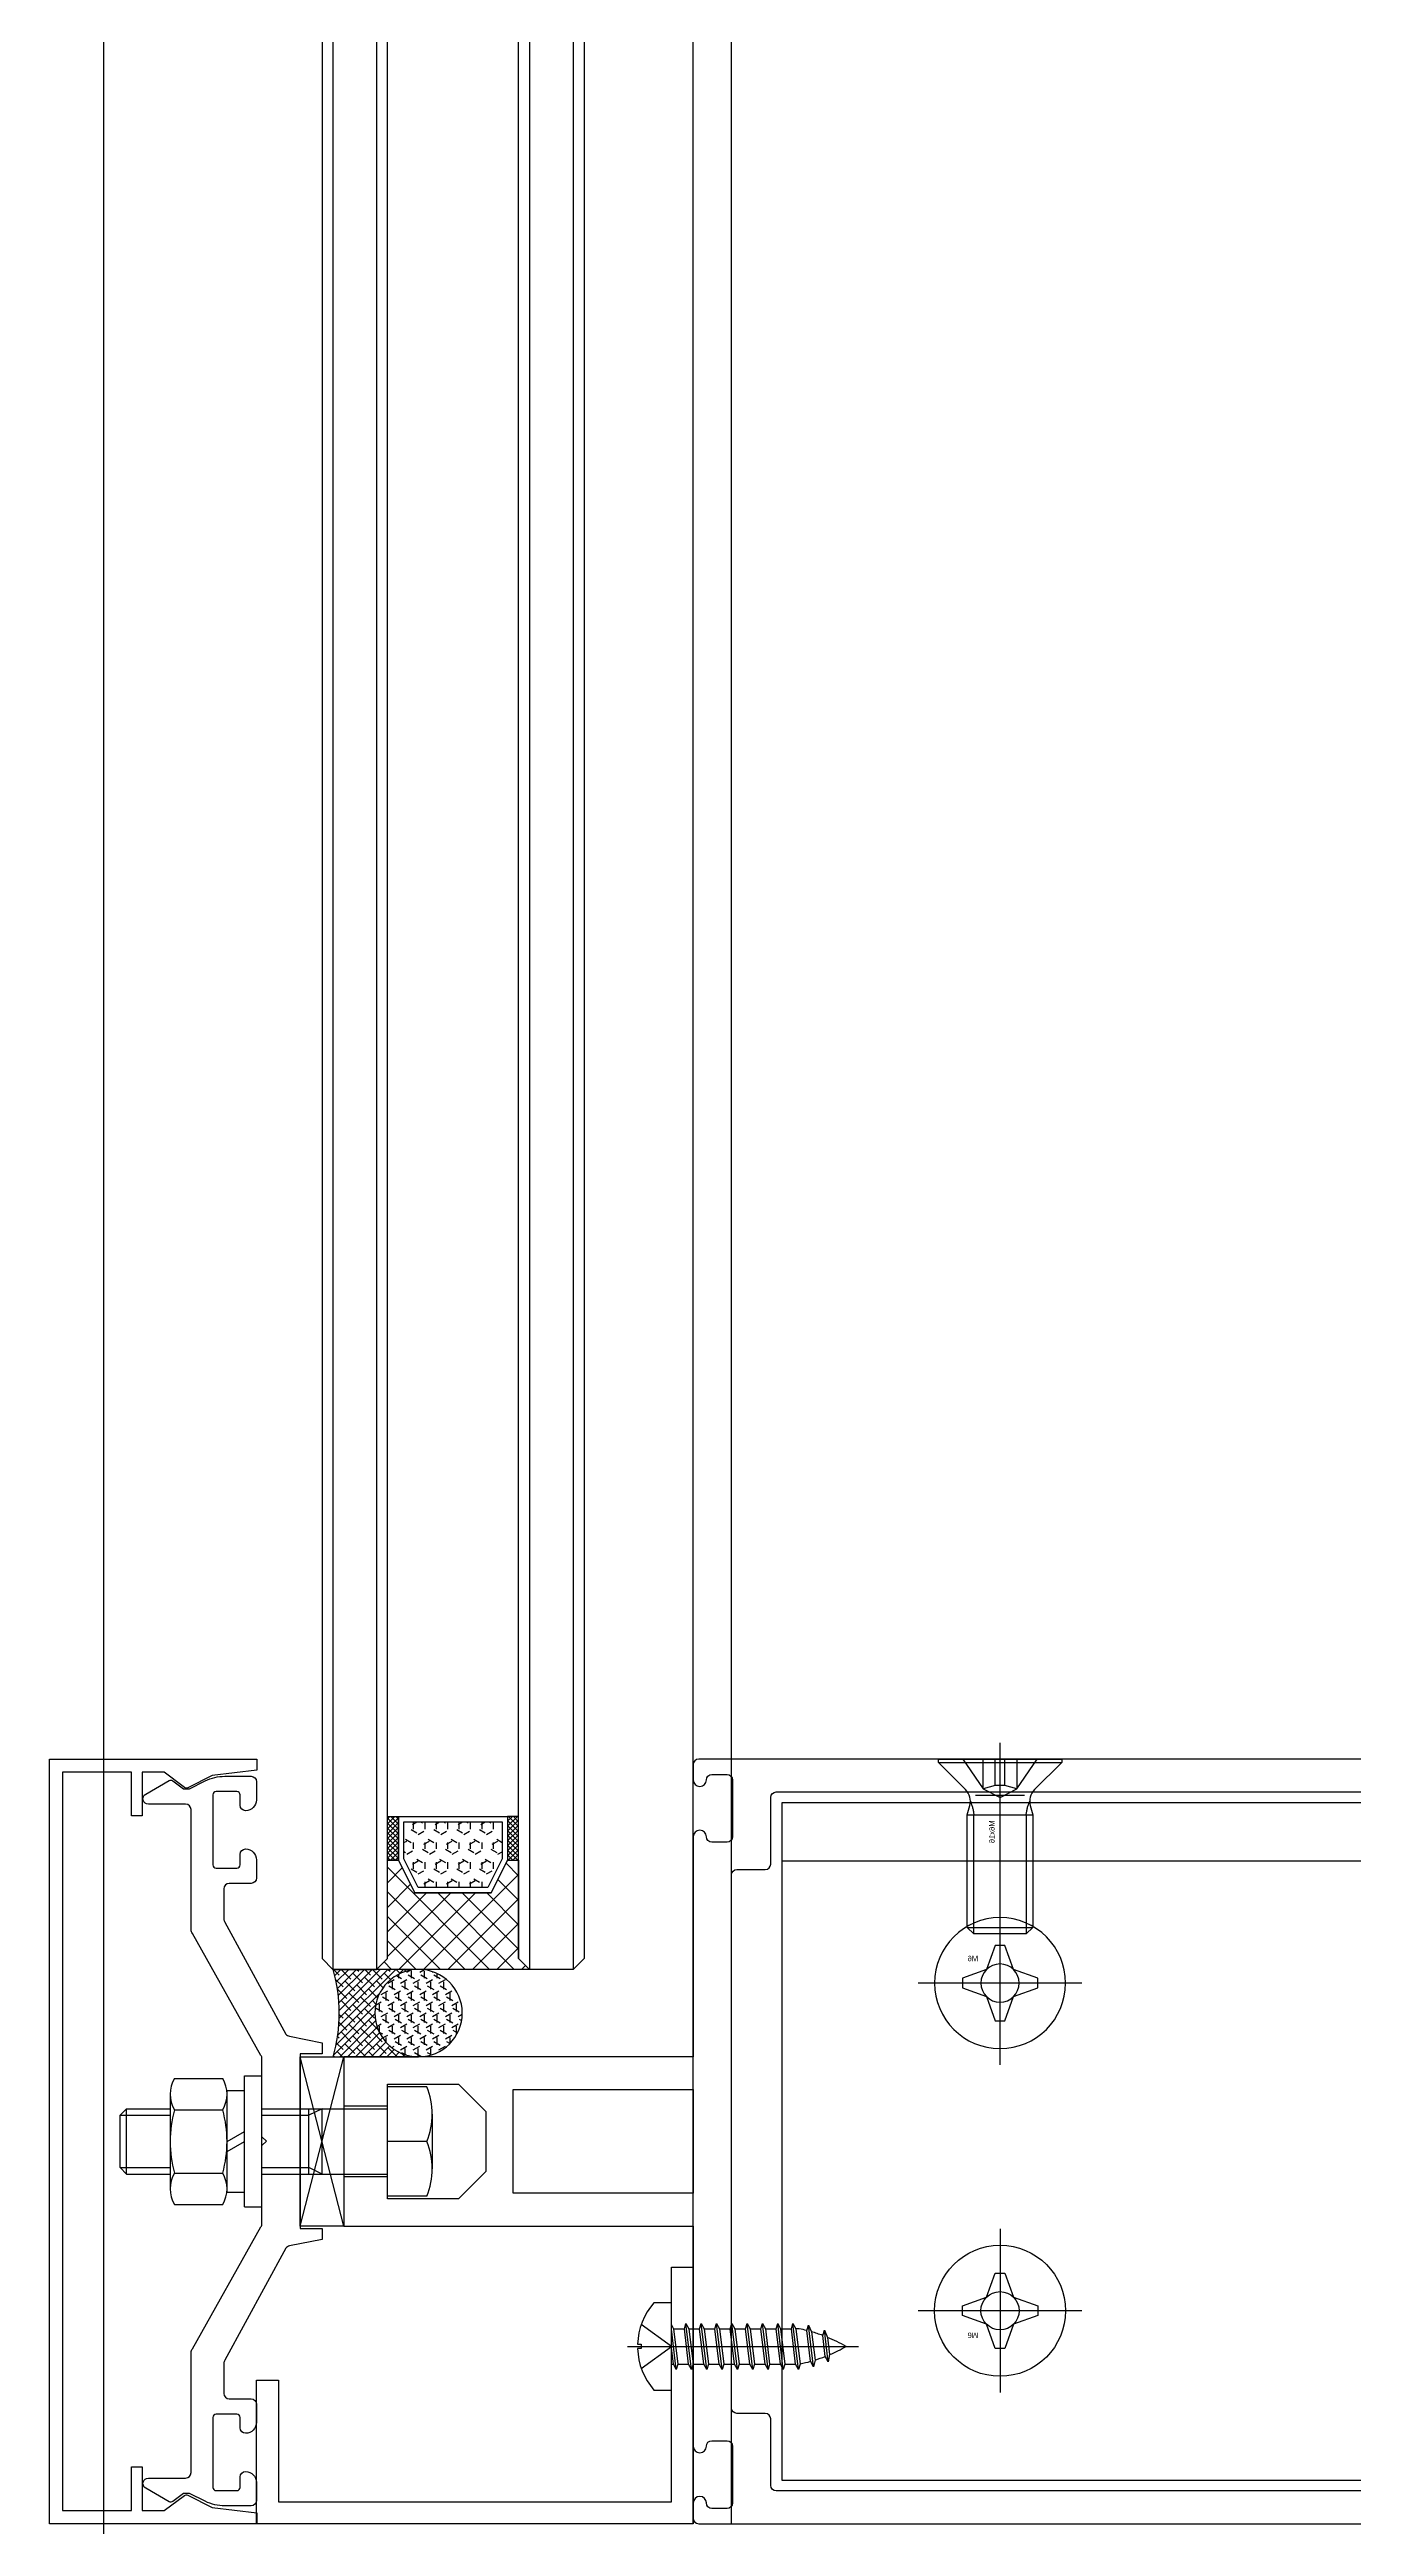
# Model space of a CAD drawing. Extents: x 6843040 to 15500510, y -6507076 to -4940511.
# Drawn here: x 7687953.2 to 7688072.6, y -6176519.1 to -6176292.4 of the extents above; entities that cross this region are included whole.
import ezdxf
from ezdxf.enums import TextEntityAlignment as Align

# ---------------------------------------------------------------- set-up
doc = ezdxf.new("R2010")
doc.units = 0
doc.header["$LTSCALE"] = 1000
doc.header["$MEASUREMENT"] = 0
doc.linetypes.add('CENTER', pattern=[50.800000000000004, 31.75, -6.35, 6.35, -6.35])
doc.linetypes.add('HIDDEN', pattern=[0.375, 0.25, -0.125])
for name, color, linetype in [('-07B2-附件', 8, 'Continuous'), ('1', 1, 'Continuous'), ('Alum frame-EFC', 31, 'Continuous'), ('GC', 3, 'Continuous'), ('LT-dim 50', 253, 'Continuous'), ('LT-dim 8', 253, 'Continuous'), ('LT-玻璃', 4, 'Continuous'), ('LT-紧固件', 253, 'Continuous'), ('LT-细线', 1, 'Continuous'), ('LT-铝板', 31, 'Continuous'), ('LT_紧固件', 13, 'Continuous'), ('PJ', 25, 'Continuous'), ('亚厦_虚线-0-10', 8, 'HIDDEN'), ('亚厦_轴线-0-10', 8, 'CENTER'), ('填充', 8, 'Continuous'), ('密封胶填充', 111, 'Continuous'), ('批荡层', 213, 'Continuous'), ('泡沫棒填充', 71, 'Continuous'), ('钢立柱规格布置', 2, 'Continuous')]:
    doc.layers.add(name, color=color, linetype=linetype)
doc.layers.add('亚厦_帮助', color=31, linetype='Continuous', plot=False)
doc.styles.add('YS', font='arial.ttf')

# ---------------------------------------------------------------- blocks, each defined once
blk = doc.blocks.new('LT-BLK-20221110152217', base_point=(-11504.94019916753, -242.7081642349584))
at = {"layer": 'LT-铝板'}
blk.add_lwpolyline([(-11527.98546620738, -252.9334773554001), (-11527.98546620738, -252.3933340876247), (-11528.71192885842, -250.9404087840521, -0.1164338214356052), (-11529.13422009442, -249.1515544024878), (-11529.13422009442, -246.7484825313732, -0.4142135623730951), (-11528.63422009442, -246.2484825313732), (-11526.98149878345, -246.2484825313732, -0.4142135623730951), (-11525.98149878345, -247.2484825313732, -0.4142135623730951), (-11526.48149878345, -247.7484825313732), (-11527.43149878364, -247.7484825313732, 0.4142135625435813), (-11527.73149878345, -248.0484825313615), (-11527.73149878345, -249.9484825313266, 0.4142135626004102), (-11527.43149878364, -250.2484825313732), (-11521.03149878327, -250.2484825313732, 0.4142135626914249), (-11520.73149878252, -249.9484825313266), (-11520.73149878345, -248.0484825313615, 0.4142135624299238), (-11521.03149878327, -247.7484825314896), (-11521.98149878345, -247.7484825313732, -0.4142135623730951), (-11522.48149878345, -247.2484825313732, -0.4142135623730951), (-11521.48149878345, -246.2484825313732), (-11519.83149878308, -246.2484825313732, -0.4142135623730951), (-11519.33149878308, -246.7484825313732), (-11519.33149878308, -248.7484825314314, 0.4142135623730951), (-11518.83149878308, -249.2484825314314), (-11516.07991543226, -249.2484825314314, 0.1577044956518483), (-11515.78709720261, -249.1537694475264), (-11505.53047839645, -243.5496423532313, 0.1891422309593589), (-11505.33300628792, -243.2424135045731), (-11504.73422009405, -240.2484825313149), (-11503.73422009498, -240.2484825313149), (-11503.73422009498, -242.2484825313149), (-11487.73422009498, -242.2484825313149), (-11487.73422009498, -240.2484825313149), (-11486.73422009498, -240.2484825313149), (-11486.1354339011, -243.2424135045439, 0.1891422309593447), (-11485.9379617935, -243.5496423532313), (-11475.68134298734, -249.1537694474973, 0.1577044956518495), (-11475.3885247577, -249.2484825314314), (-11472.63694140594, -249.2484825314314, 0.4142135623730951), (-11472.13694140594, -248.7484825314314), (-11472.13694140594, -246.7484825313732, -0.4142135623730951), (-11471.63694140594, -246.2484825313732), (-11469.9869414065, -246.2484825313732, -0.4142135623730951), (-11468.9869414065, -247.2484825313732, -0.4142135623730951), (-11469.4869414065, -247.7484825313732), (-11470.43694140576, -247.7484825314896, 0.4142135624299238), (-11470.7369414065, -248.0484825313615), (-11470.7369414065, -249.9484825313266, 0.4142135626914249), (-11470.43694140576, -250.2484825313732), (-11464.03694140632, -250.2484825313732, 0.41421356260041), (-11463.7369414065, -249.9484825313266), (-11463.7369414065, -248.0484825313615, 0.4142135625435813), (-11464.03694140632, -247.7484825313732), (-11464.9869414065, -247.7484825313732, -0.4142135623730951), (-11465.4869414065, -247.2484825313732, -0.4142135623730951), (-11464.4869414065, -246.2484825313732), (-11462.83422009461, -246.2484825313732, -0.4142135623730951), (-11462.33422009461, -246.7484825313732), (-11462.33422009461, -249.1515544024878, -0.1164338214356051), (-11462.7565113306, -250.9404087840521), (-11463.48297398165, -252.3933340876247), (-11463.48297398165, -252.9334773554001), (-11462.74297398236, -253.9201440220349, -0.2994335154169844), (-11462.72266504075, -254.2492723389005), (-11463.95358952414, -256.3978961315297, -0.7686592010591053), (-11464.88422009442, -256.150205330574), (-11464.88422009442, -252.7484825313732, 0.4142135623777527), (-11465.38422009442, -252.2484825313732), (-11476.36975400243, -252.2484825315478, -0.1989123673874555), (-11476.72330739256, -252.1020359221438), (-11487.88610850554, -245.8431956151908, 0.1577044956536554), (-11488.17892673519, -245.7484825312567), (-11495.33422009461, -245.7484825313149), (-11495.73422009498, -245.3484825312917), (-11496.13422009442, -245.7484825313149), (-11503.28951345384, -245.7484825313732, 0.1577044956502003), (-11503.58233168349, -245.8431956152781), (-11514.74513279647, -252.1020359221438, -0.1989123673832336), (-11515.09868618753, -252.2484825315478), (-11526.08422009461, -252.2484825313732, 0.4142135623777485), (-11526.58422009461, -252.7484825313732), (-11526.58422009461, -256.150205330574, -0.7686592010590979), (-11527.51485066488, -256.3978961315297), (-11528.7457751492, -254.2492723389005, -0.2994335154169844), (-11528.7254662076, -253.9201440220349)], format="xyb", close=True, dxfattribs=at)
blk = doc.blocks.new('*U250')
at = {"layer": '-07B2-附件', "color": 6, "lineweight": -3}
for p, q in [((-5, 3.613248654052313), (-5, 4.242850545289081e-13)), ((0, 3.613248654052313), (0, 4.547473508864641e-13)), ((0, 3.613248654052313), (0, 4.547473508864641e-13)), ((5, 3.613248654052313), (5, 3.046229635755598e-14)), ((5, 3.046229635755598e-14), (-5, 4.242850545289081e-13)), ((-3, -11.50001763111277), (-3.000000000003638, 4.547473508864641e-13)), ((3, -11.50001763111277), (3, 0)), ((-3.000000000003638, -6), (-2.400000000005093, -7.19999999999709)), ((2.999999999996362, -6), (-3.000000000003638, -6)), ((2.999999999996362, -6), (2.399999999997817, -7.19999999999709)), ((2.999999999996362, -7.19999999999709), (-3.000000000003638, -7.19999999999709)), ((-2.400000000001455, -11.50001763111277), (-2.400000000001455, -7.200000000000728)), ((2.399999999997817, -11.50001763111277), (2.399999999997817, -7.200000000000728)), ((6, -11.50001763111277), (-6, -11.50001763111277)), ((-6, -13.10001763111313), (-6, -11.50001763111277)), ((6, -13.10001763111313), (-6, -13.10001763111313)), ((-4.649999999997817, -14.7000176311135), (-4.649999999997817, -13.10001763111313)), ((0.004862939065787941, -14.7000176311135), (-0.9188974916360166, -13.10001763111313)), ((0.9237604307018046, -14.7000176311135), (0, -13.10001763111313)), ((4.649999999997817, -14.7000176311135), (4.649999999997817, -13.10001763111313)), ((6, -13.10001763111313), (6, -11.50001763111277)), ((-5.768639752830495, -19.51326628516517), (-5.768639752830495, -15.08676897706164)), ((4.649999999997817, -14.7000176311135), (-4.649999999997817, -14.7000176311135)), ((3.901069350929902, -14.7000176311135), (-3.901069350929902, -14.7000176311135)), ((-2.881888406882354, -19.51326628516517), (-2.881888406882354, -15.08676897706164)), ((2.891614285013929, -19.51326628516517), (2.891614285013929, -15.08676897706164)), ((5.778365630962071, -19.51326628516517), (5.778365630962071, -15.08676897706164)), ((-4.325264079856424, -19.90001763111331), (4.334989957988, -19.90001763111331)), ((-3, -23.90001763111468), (-3, -19.90001763111331)), ((-2.399999999997817, -24.50001763111322), (-2.399999999997817, -19.90001763111331)), ((2.399999999997817, -24.50001763111322), (2.399999999997817, -19.90001763111331)), ((3, -23.90001763111468), (3, -19.90001763111331)), ((3, -23.90001763111468), (-3, -23.90001763111468)), ((-3, -23.90001763111468), (-2.399999999997817, -24.50001763111322)), ((2.399999999997817, -24.50001763111322), (-2.399999999997817, -24.50001763111322)), ((3, -23.90001763111468), (2.399999999997817, -24.50001763111322))]:
    blk.add_line(p, q, dxfattribs=at)
blk.add_lwpolyline([(-2.5, 4.081246944558599), (2.499999999999998, 4.081246944558599)], dxfattribs=at)
for centre, radius, start, end in [((-2.5, -2.830127018922105), 6.911373963480704, 68.7939768869991, 111.2060231130009), ((2.5, -2.830127018922105), 6.911373963480704, 68.79397688699912, 111.2060231130009), ((-4.325264079856424, -17.58676897706164), 2.886751345948142, 60.00000000000272, 119.9999999999973), ((0.004862939065787941, -25.66689599598294), 10.96687836486947, 74.73851957507969, 105.2614804249203), ((4.334989957988, -17.58676897706164), 2.886751345948142, 60.00000000000272, 119.9999999999973), ((-4.325264079856424, -17.01326628516517), 2.886751345948142, 240.0000000000027, 299.9999999999973), ((0.004862939065787941, -8.93313926624387), 10.96687836486941, 254.7385195750797, 285.2614804249203), ((4.334989957988, -17.01326628516517), 2.886751345948142, 240.0000000000027, 299.9999999999973)]:
    blk.add_arc(centre, radius, start, end, dxfattribs=at)
blk = doc.blocks.new('LT-BLK-20221111092710', base_point=(70264.95975663004, 151306.5939311045))
at = {"layer": 'LT-铝板'}
blk.add_lwpolyline([(70230.9597570831, 151325.5939311045), (70231.45975663606, 151321.4939311044), (70232.57683867496, 151319.2597670258, -0.284079043818025), (70232.548510517, 151318.9456029471), (70231.15975663532, 151317.0939311045), (70231.15975663532, 151315.0939311045), (70235.15975663532, 151315.0939311045), (70235.15975663532, 151314.0939311045), (70231.15975663532, 151314.0939311045), (70231.15975663532, 151307.7939311045), (70298.75975662563, 151307.7939311045), (70298.75975662563, 151314.0939311045), (70294.75975662563, 151314.0939311045), (70294.75975662563, 151315.0939311045), (70298.75975662563, 151315.0939311045), (70298.75975662563, 151317.0939311045), (70297.37100274302, 151318.9456029471, -0.2840790438180249), (70297.34267458599, 151319.2597670258), (70298.45975662488, 151321.4939311044), (70298.95975617785, 151325.5939311045), (70299.95975663047, 151325.5939311045), (70299.95975663047, 151306.5939311045), (70229.95975663047, 151306.5939311045), (70229.95975663047, 151325.5939311045)], format="xyb", close=True, dxfattribs=at)
blk = doc.blocks.new('LZ-01', base_point=(-5089918.657076815, -205569.9728017993))
at = {"layer": 'Alum frame-EFC'}
for p, q in [((-5089950.657076815, -205627.9728017993), (-5089949.657076815, -205628.9728017993)), ((-5089949.657076815, -205628.9728017993), (-5089949.657076815, -205650.9728017993)), ((-5089887.657076814, -205628.9728017993), (-5089886.657076815, -205627.9728017997)), ((-5089887.657076814, -205650.9728017993), (-5089887.657076814, -205628.9728017993)), ((-5089949.657076815, -205650.9728017993), (-5089950.657076815, -205651.9728017993)), ((-5089886.657076815, -205651.9728017988), (-5089887.657076814, -205650.9728017993))]:
    blk.add_line(p, q, dxfattribs=at)
at = {"layer": 'LT-铝板'}
blk.add_lwpolyline([(-5089951.757076816, -205766.3728018), (-5089946.557076816, -205766.3728018, -0.414213562373095), (-5089946.057076816, -205766.8728018), (-5089946.057076816, -205768.2728018, -0.414213562373095), (-5089946.557076816, -205768.7728018, 1.000000000000007), (-5089946.557076816, -205769.9728018), (-5089926.407076815, -205769.9728018), (-5089926.407076815, -205801.9728017999), (-5089921.907076815, -205801.9728017999), (-5089921.907076815, -205797.9728017999), (-5089923.907076815, -205797.9728017999), (-5089923.907076815, -205791.4728017999), (-5089921.407076815, -205788.9728017999), (-5089915.907076815, -205788.9728017999), (-5089913.407076815, -205791.4728017999), (-5089913.407076815, -205797.9728017999), (-5089915.407076815, -205797.9728017999), (-5089915.407076815, -205801.9728017999), (-5089910.907076815, -205801.9728017999), (-5089910.907076815, -205769.9728018), (-5089890.757076816, -205769.9728018, 0.9999999999999999), (-5089890.757076816, -205768.7728018, -0.414213562373095), (-5089891.257076816, -205768.2728018), (-5089891.257076816, -205766.8728018, -0.4142135623730992), (-5089890.757076816, -205766.3728018), (-5089885.557076816, -205766.3728018, -0.414213562373095), (-5089885.057076816, -205766.8728018), (-5089885.057076816, -205768.2728018, -0.414213562373095), (-5089885.557076816, -205768.7728018, 1.000000000000007), (-5089885.557076816, -205769.9728018), (-5089884.157076815, -205769.9728018, 0.414213562373095), (-5089883.657076815, -205769.4728018), (-5089883.657076815, -205590.4728017993, 0.414213562373095), (-5089884.157076815, -205589.9728017993), (-5089953.157076815, -205589.9728017993, 0.4142135623730992), (-5089953.657076815, -205590.4728017993), (-5089953.657076815, -205769.4728018, 0.414213562373095), (-5089953.157076815, -205769.9728018), (-5089951.757076816, -205769.9728018, 0.9999999999999999), (-5089951.757076816, -205768.7728018, -0.414213562373095), (-5089952.257076816, -205768.2728018), (-5089952.257076816, -205766.8728018, -0.4142135623730992)], format="xyb", close=True, dxfattribs=at)
for points in [[(-5089950.657076815, -205627.9728017993), (-5089950.657076815, -205593.9728017993, -0.4142135623730992), (-5089950.157076815, -205593.4728017993), (-5089887.157076815, -205593.4728017993, -0.4142135623730951), (-5089886.657076815, -205593.9728017993), (-5089886.657076815, -205627.9728017997)], [(-5089886.657076815, -205651.9728017988), (-5089886.657076815, -205762.3728018, -0.414213562373095), (-5089887.157076815, -205762.8728018), (-5089893.257076816, -205762.8728018, 0.4142135623730992), (-5089893.757076816, -205763.3728018), (-5089893.757076816, -205765.9728018, -0.414213562373095), (-5089894.257076816, -205766.4728018), (-5089943.057076816, -205766.4728018, -0.414213562373095), (-5089943.557076816, -205765.9728018), (-5089943.557076816, -205763.3728018, 0.414213562373095), (-5089944.057076816, -205762.8728018), (-5089950.157076815, -205762.8728018, -0.414213562373095), (-5089950.657076815, -205762.3728018), (-5089950.657076815, -205651.9728017993)]]:
    blk.add_lwpolyline(points, format="xyb", dxfattribs=at)
blk.add_lwpolyline([(-5089923.407076815, -205769.9728018), (-5089913.907076815, -205769.9728018), (-5089913.907076815, -205786.4728017999), (-5089923.407076815, -205786.4728017999)], close=True, dxfattribs=at)
blk = doc.blocks.new('ST4.2×16盘头自攻螺钉')
at = {"layer": 'LT-紧固件', "color": 1, "linetype": 'CENTER', "ltscale": 3}
blk.add_line((-4.013594962481875, 0), (17.12638783478724, 0), dxfattribs=at)
at = {"layer": 'LT-紧固件', "linetype": 'ByBlock', "ltscale": 3}
for p, q in [((0.4519464664017505, -2.109999999999218), (9.094947017729282e-13, 1.572456089705611)), ((0.204810597555479, 1.609999999794582), (1.185973902285696, 1.60999999978776)), ((1.851946466401387, -2.109999999999218), (1.334027435799726, 2.110000000001037)), ((1.604810597555115, 1.609999999794582), (2.585973902285332, 1.60999999978776)), ((3.251946466401023, -2.109999999999218), (2.734027435799362, 2.110000000001037)), ((3.004810597554751, 1.609999999794582), (3.985973902284968, 1.60999999978776)), ((4.651946466400659, -2.109999999999218), (4.134027435798998, 2.110000000001037)), ((4.404810597554388, 1.609999999794582), (5.385973902284604, 1.60999999978776)), ((6.051946466400295, -2.109999999999218), (5.534027435798635, 2.110000000001037)), ((5.804810597554024, 1.609999999794582), (6.78597390228424, 1.60999999978776)), ((7.451946466399932, -2.109999999999218), (6.934027435798271, 2.110000000001037)), ((7.20481059755366, 1.609999999794582), (8.185973902283877, 1.60999999978776)), ((8.851946466399568, -2.109999999999218), (8.334027435797907, 2.110000000001037)), ((8.604810597553296, 1.609999999794582), (9.585973902283513, 1.60999999978776)), ((10.2519464663992, -2.109999999999218), (9.734027435797543, 2.110000000001037)), ((10.00481059755384, 1.609999999783668), (10.98597390228315, 1.609999999786851)), ((11.65194646639884, -2.109999999999218), (11.13402743579718, 2.110000000001037)), ((13.02151426426371, -1.862038667391971), (12.5531605931028, 1.954103191692411)), ((14.36632298166205, -1.412340550863064), (14.00867691182975, 1.501756683480835)), ((9.094947017729282e-13, -1.609999999780939), (0.1811633047336727, -1.609999999782303)), ((0.6000000000030923, -1.609999999775482), (1.581163304733309, -1.609999999782303)), ((2.000000000002728, -1.609999999775482), (2.981163304732945, -1.609999999782303)), ((3.400000000002365, -1.609999999775482), (4.381163304732581, -1.609999999782303)), ((4.800000000002001, -1.609999999775482), (5.781163304732218, -1.609999999782303)), ((6.200000000001637, -1.609999999775482), (7.181163304731854, -1.609999999782303)), ((7.600000000001273, -1.609999999775482), (8.58116330473149, -1.609999999782303)), ((9.00000000000091, -1.609999999775482), (9.981163304731126, -1.609999999782303)), ((10.40000000000055, -1.609999999775482), (11.38116330473076, -1.609999999782303))]:
    blk.add_line(p, q, dxfattribs=at)
blk.add_lwpolyline([(-2.753989394235759, -0.1999999999993634), (-3.096711439893625, -0.1999999999907232, 0.1728560565554886), (-1.599999999998545, -4), (1.818989403545856e-12, -4), (0, 4), (-1.599999999998545, 4, 0.1728560565554859), (-3.096711439893625, 0.1999999999907232), (-2.753989394235759, 0.1999999999998181)], format="xyb", close=True, dxfattribs=at)
for points in [[(-2.753989394235759, -2.022392732426852), (0, 0), (-2.753989394235759, 2.022392732426852)], [(9.094947017729282e-13, 1.988181930145402), (0.2048105975563885, 1.609999999783668), (0.6000000000030923, -1.609999999774573), (0.4519464664017505, -2.109999999999218), (0.1811633047336727, -1.609999999781849), (9.094947017729282e-13, -0.1338828834104788)]]:
    blk.add_lwpolyline(points, dxfattribs=at)
for points in [[(1.581163304733309, -1.609999999781849), (1.185973902285696, 1.60999999978776), (1.334027435799726, 2.110000000001037), (1.604810597556025, 1.609999999783668), (2.000000000002728, -1.609999999774573), (1.851946466401387, -2.109999999999218)], [(2.981163304732945, -1.609999999781849), (2.585973902285332, 1.60999999978776), (2.734027435799362, 2.110000000001037), (3.004810597555661, 1.609999999783668), (3.400000000002365, -1.609999999774573), (3.251946466401023, -2.109999999999218)], [(4.381163304732581, -1.609999999781849), (3.985973902284968, 1.60999999978776), (4.134027435798998, 2.110000000001037), (4.404810597555297, 1.609999999783668), (4.800000000002001, -1.609999999774573), (4.651946466400659, -2.109999999999218)], [(5.781163304732218, -1.609999999781849), (5.385973902284604, 1.60999999978776), (5.534027435798635, 2.110000000001037), (5.804810597554933, 1.609999999783668), (6.200000000001637, -1.609999999774573), (6.051946466400295, -2.109999999999218)], [(7.181163304731854, -1.609999999781849), (6.78597390228424, 1.60999999978776), (6.934027435798271, 2.110000000001037), (7.20481059755457, 1.609999999783668), (7.600000000001273, -1.609999999774573), (7.451946466399932, -2.109999999999218)], [(8.58116330473149, -1.609999999781849), (8.185973902283877, 1.60999999978776), (8.334027435797907, 2.110000000001037), (8.604810597554206, 1.609999999783668), (9.00000000000091, -1.609999999774573), (8.851946466399568, -2.109999999999218)], [(9.981163304731126, -1.609999999781849), (9.585973902283513, 1.60999999978776), (9.734027435797543, 2.110000000001037), (10.00481059755384, 1.609999999783668), (10.40000000000055, -1.609999999774573), (10.2519464663992, -2.109999999999218)], [(11.38116330473076, -1.609999999781849), (10.98597390228315, 1.60999999978776), (11.13402743579718, 2.110000000001037), (11.40481059755348, 1.609999999783668), (11.80000000000018, -1.609999999774573), (11.65194646639884, -2.109999999999218)], [(13.02151426426281, -1.862038667396973), (12.75073110259655, -1.362038667180968), (12.40510705958877, 1.45410319147777), (12.5531605931028, 1.954103191691047), (12.83828727532182, 1.337232304778354), (13.15489050526594, -1.242448207834514)], [(14.49438921443107, -0.7494841879224623), (14.36632298166114, -1.412340550867157), (14.09553981999397, -0.9123405506502422), (13.86062337831663, 1.001756683271651), (14.00867691182975, 1.501756683484928), (14.30048866299239, 0.8304159098047421)]]:
    blk.add_lwpolyline(points, close=True, dxfattribs=at)
for points in [[(12.40510705958968, 1.45410319147777, 0.012378992745279), (11.71767473733962, 1.60999999979822), (11.40481059755348, 1.609999999783668)], [(14.49438921443198, -0.7494841879220075, 0.02955717727004745), (16, 0, 0.03325021381056233), (14.30048866299239, 0.8304159098047421)]]:
    blk.add_lwpolyline(points, format="xyb", dxfattribs=at)
for centre, start, end in [((8.913458712358079, -12.34886332680844), 69.66746442844914, 73.99843800312345), ((8.913458712358079, 12.34886332680935), 281.6888918049649, 285.6353479936418), ((8.913458712358079, 12.34886332680935), 287.3315428280952, 291.3440687233261)]:
    blk.add_arc(centre, 14.23774887001626, start, end, dxfattribs=at)
blk = doc.blocks.new('*U236')
at = {"color": 0, "linetype": 'ByBlock'}
blk.add_lwpolyline([(-3.449999999999818, -0.4500387528198644), (-3.449961022231037, 0.4499999999998181), (-1.238552245155006, 1.238599999999678), (-0.4499999999998181, 3.449999999999818), (0.4499999999998181, 3.449999999999818), (1.238552245155006, 1.238599999999678), (3.449999999999818, 0.4499999999998181), (3.449999999999818, -0.4500000000002728), (1.238552245155006, -1.238600000000133), (0.4499999999998181, -3.450000000000273), (-0.4499999999998181, -3.450000000000273), (-1.238552245155006, -1.238600000000133), (-3.449961022231037, -0.4500000000002728)], dxfattribs=at)
for radius in [6, 1.751611150905992]:
    blk.add_circle((0, -2.273736754432321e-13), radius, dxfattribs=at)
at = {"layer": '亚厦_轴线-0-10', "linetype": 'CENTER'}
for p, q in [((0, -7.500000000000227), (0, 7.499999999999773)), ((-7.5, -2.273736754432321e-13), (7.5, -2.273736754432321e-13))]:
    blk.add_line(p, q, dxfattribs=at)
at = {"layer": '亚厦_帮助', "style": 'YS'}
blk.add_text('M6', height=0.5, dxfattribs=at).set_placement((2, 2.249999999999773), align=Align.MIDDLE_LEFT)
blk = doc.blocks.new('*U214')
at = {"color": 0, "linetype": 'ByBlock'}
for p, q in [((0.3000000000001822, 5.649999999999409), (0.3000000000001816, -5.650000000000318)), ((5.100000000000364, 2.999999999999772), (5.100000000000364, -3.000000000000228)), ((15.40000000000055, 2.999999999999317), (15.40000000000055, -3.000000000000228)), ((3.300000000000182, 2.249999999999773), (3.300000000000182, -2.250000000000227))]:
    blk.add_line(p, q, dxfattribs=at)
blk.add_lwpolyline([(-3.459512949547993e-16, -5.650000000000318), (0.3000000000001816, -5.650000000000318), (2.791976024925589, -3.158023975074912, -0.2679491924311226), (4.24086476435923, -2.769795407421271), (5.100000000000364, -3.000000000000228), (15.40000000000055, -3.000000000000228), (16, -2.400000000000319), (16, 2.399999999999408), (15.40000000000055, 2.999999999999317), (5.100000000000364, 2.999999999999772), (4.24086476435923, 2.76979540742036, -0.2679491924311226), (2.791976024925589, 3.158023975074457), (0.3000000000001822, 5.649999999999409), (3.459512949548272e-16, 5.649999999999409)], format="xyb", close=True, dxfattribs=at)
at = {"layer": '亚厦_虚线-0-10'}
for p, q in [((2.395362240221402, 0.4499999999995906), (2.755364296102019e-17, 0.4499999999995907)), ((2.395362240221402, -0.4500000000005004), (-2.755364296099235e-17, -0.4500000000005002))]:
    blk.add_line(p, q, dxfattribs=at)
for points in [[(2.081830801498097e-16, 3.399999999999409), (2.711716447097842, 1.538552245154506), (3.5, -2.27587981555151e-13), (2.711716447097842, -1.538552245155415), (-2.081830801497819e-16, -3.400000000000318)], [(-9.42060427552085e-17, -1.538552245155415), (2.711716447097842, -1.538552245155415), (2.395362240221402, -0.4500000000005004), (2.395362240221402, 0.4499999999995906), (2.711716447097842, 1.538552245154506), (9.420604275523634e-17, 1.538552245154506)]]:
    blk.add_lwpolyline(points, dxfattribs=at)
for points in [[(16, 2.399999999999408), (5.100000000000364, 2.399999999999408, -0.07999842319648236), (3.852636196705134, 2.718684146854002)], [(3.852636196705134, -2.718684146854912, -0.07999842319648227), (5.100000000000364, -2.400000000000319), (16, -2.400000000000319)]]:
    blk.add_lwpolyline(points, format="xyb", dxfattribs=at)
at = {"layer": '亚厦_轴线-0-10'}
blk.add_line((17.5, -2.284452060028266e-13), (-1.5, -6.820291808531595e-13), dxfattribs=at)
at = {"layer": '亚厦_帮助', "style": 'YS'}
blk.add_text('M6x16', height=0.5, dxfattribs=at).set_placement((5.600000000000364, 0.7500000000002272), align=Align.MIDDLE_LEFT)
blk = doc.blocks.new('LT-耐候密封胶缝')
at = {"layer": '密封胶填充'}
h = blk.add_hatch(dxfattribs=at)
h.set_pattern_fill('ANSI38', color=8, scale=0.04, angle=180, style=0)
h.set_pattern_definition([(225, (-9.094947017729282e-13, 5.820766091346741e-11), (0.04490128060534575, -0.04490128060534577), []), (315, (-9.094947017729282e-13, 5.820766091346741e-11), (0.1347038418160373, -0.04490128060534579), [0.15875, -0.09524999999999999])])
edge = h.paths.add_edge_path()
edge.add_line((0.4999999999990905, -1), (0.4999999999990903, -0.01966673684918463))
edge.add_arc((4.278217602404766e-07, 1.798028991906904), 1.885210156581904, 254.6198170668605, 285.38015596169396, ccw=False)
edge.add_line((-0.5000000000009095, -0.01966650143731385), (-0.5000000000319533, -0.9999999999643879))
edge.add_arc((-1.637090463191271e-11, -1), 0.5000000000155217, 0, 180, ccw=False)
at = {"layer": '泡沫棒填充'}
h = blk.add_hatch(dxfattribs=at)
h.set_pattern_fill('HONEY', color=8, scale=0.02666666666666666, angle=180, style=0)
h.set_pattern_definition([(180, (104.5532869425351, -12.93409662204795), (-0.127, -0.07332346666666664), [0.08466666666666667, -0.1693333333333333]), (299.9999999999999, (104.5532869425351, -12.93409662204795), (0.1269999848268748, -0.07332349294729043), [0.08466666666666663, -0.1693333333333333]), (240, (104.5532869425351, -12.93409662204795), (-1.517312520979541e-08, -0.146646959613957), [-0.1693333333333333, 0.08466666666666667])])
h.paths.add_polyline_path([(0.4999999999990905, -1.000000093015842, -1), (-0.5000000000009095, -0.9999999069259502, -1)])
at = {"layer": 'LT-细线'}
for points in [[(-0.5000000000009095, -0.9999999999417923), (-0.5000000000009095, -0.01966650143731385)], [(0.4999999999990905, -0.01966673682909459), (0.4999999999990905, -0.9999999999417923)]]:
    blk.add_lwpolyline(points, dxfattribs=at)
blk.add_lwpolyline([(-0.500000000007276, -0.01966650143731385, 0.1350290909618399), (0.4999999999918145, -0.01966673682909459, 0.1350290909618399)], format="xyb", dxfattribs=at)
blk.add_circle((-9.094947017729282e-13, -0.9999999999417923), 0.4999999999999999, dxfattribs=at)
blk = doc.blocks.new('*U238')
at = {"layer": '1'}
h = blk.add_hatch(dxfattribs=at)
h.set_pattern_fill('ANSI37', color=252, scale=0.5, angle=-180, style=0)
h.set_pattern_definition([(224.9999999999999, (1679562.560613633, -289717.7450616644), (1.122532015133643, -1.122532015133645), []), (314.9999999999999, (1679562.560613633, -289717.7450616644), (1.122532015133645, 1.122532015133643), [])])
h.paths.add_polyline_path([(-7.000864524623154, 8.50001763110049), (-10.00086452462315, 7.000017631100491), (-10.00086452462315, 6.000017631100491), (-1.000864524623154, 6.000017631100491), (-0.0008432585706543705, 4.999996365222614), (-0.0008603557904791614, 19.00002179987496), (-1.000864524623154, 18.00001763110049), (-10.00086452462315, 18.00001763110049), (-10.00086452462315, 17.00001763110049), (-7.000864524623154, 15.50001763110049)])
h = blk.add_hatch(dxfattribs=at)
h.set_pattern_fill('ANSI37', color=252, scale=0.1, angle=-180, style=0)
h.set_pattern_definition([(224.9999999999999, (1679562.560613633, -289717.7450616644), (0.2245064030267287, -0.2245064030267291), []), (314.9999999999999, (1679562.560613633, -289717.7450616644), (0.2245064030267291, 0.2245064030267286), [])])
h.paths.add_polyline_path([(-14.00086452462315, 18.00001763110049), (-14.00086452462315, 17.00001763110049), (-10.00086452462315, 17.00001763110049), (-10.00086452462315, 18.00001763110049)])
h.paths.add_polyline_path([(-14.00086452462315, 7.000017631100491), (-14.00086452462315, 6.000017631100491), (-10.00086452462315, 6.000017631100491), (-10.00086452462315, 7.000017631100491)])
h = blk.add_hatch(dxfattribs=at)
h.set_pattern_fill('HEX', color=252, scale=0.19, angle=-360.0000000000001, style=0)
h.set_pattern_definition([(360, (1679562.560613633, -289717.7450616644), (9.680894054106727e-16, 1.0448594), [0.60325, -1.2065]), (119.9999999999999, (1679562.560613633, -289717.7450616644), (-0.9048747837829667, -0.5224296999999988), [0.6032499999999971, -1.206499999999994]), (59.99999999999992, (1679563.163863633, -289717.7450616644), (-0.9048747837829658, 0.5224297000000009), [0.60325, -1.2065])])
edge = h.paths.add_edge_path()
edge.add_line((-10.11889851349011, 16.50001763110049), (-7.500864524623154, 15.30292986205313))
edge.add_line((-10.11889851325728, 16.50001763110049), (-13.50086452462315, 16.50001763110049))
edge.add_line((-13.50086452462315, 16.50001763110049), (-13.50086452462315, 7.500017631100491))
edge.add_line((-13.50086452462315, 7.500017631100491), (-10.11889851325728, 7.500017631100491))
edge.add_line((-10.11889851325728, 7.500017631100491), (-7.500864524623154, 8.80903462547576))
edge.add_line((-7.500864524623154, 8.80903462547576), (-7.500864524623154, 15.30292986205313))
at = {"color": 253}
blk.add_lwpolyline([(-10.00086452462315, 6.000017631100491), (-10.00086452462315, 7.000017631100491), (-7.000864524623154, 8.50001763110049), (-7.000864524623154, 15.50001763110049), (-10.00086452462315, 17.00001763110049), (-10.00086452462315, 18.00001763110049), (-1.000864524623154, 18.00001763110049), (-0.000864524623153784, 19.00001763110049), (-0.000864524623153784, 5.000017631100491), (-1.000864524623154, 6.000017631100491), (-10.00086452462315, 6.000017631100491)], dxfattribs=at)
for points in [[(-14.00086452462315, 18.00001763110049), (-14.00086452462315, 17.00001763110049), (-10.00086452462315, 17.00001763110049), (-10.00086452462315, 18.00001763110049)], [(-7.000864524623154, 8.50001763110049), (-10.00086452462315, 7.000017631100491), (-14.00086452462315, 7.000017631100491), (-14.00086452462315, 17.00001763110049), (-10.00086452462315, 17.00001763110049), (-7.000864524623154, 15.50001763110049)], [(-7.500864524623154, 15.19100063672522), (-7.500864524623154, 8.80903462547576), (-10.11889851325728, 7.500017631100491), (-13.50086452462315, 7.500017631100491), (-13.50086452462315, 16.50001763110049), (-10.11889851325728, 16.50001763110049)], [(-14.00086452462315, 6.000017631100491), (-14.00086452462315, 7.000017631100491), (-10.00086452462315, 7.000017631100491), (-10.00086452462315, 6.000017631100491)]]:
    blk.add_lwpolyline(points, close=True, dxfattribs=at)
at = {"layer": 'LT-玻璃', "color": 8}
for p, q in [((-190.7472075625657, 23.00001763110049), (-0.0008645246417771091, 23.00001763110049)), ((-190.7472075625471, 19.00001763110049), (-0.000864524623153784, 19.00001763110049)), ((-190.7472075625471, 5), (-0.0008468935226630947, 5)), ((-190.747207562551, 1.000386271683965), (-0.0008468935266137123, 1.000386271683965))]:
    blk.add_line(p, q, dxfattribs=at)
at = {"layer": 'LT-玻璃', "color": 150}
for points in [[(-190.7472075625657, 24.00001763110049), (-1.000864524641777, 24.00001763110049), (-0.0008645246417771091, 23.00001763110049), (-0.000864524623153784, 19.00001763110049), (-1.000864524623154, 18.00001763110049), (-190.7472075625471, 18.00001763110049)], [(-190.747207562551, 0), (-1.000846893526614, 0), (-0.0008468935266137123, 1), (-0.0008468935226630947, 5), (-1.000846893522663, 6), (-190.7472075625471, 6)]]:
    blk.add_lwpolyline(points, dxfattribs=at)

msp = doc.modelspace()

# ---------------------------------------------------------------- linework, layer by layer
at = {"layer": 'GC', "color": 8, "linetype": 'HIDDEN', "ltscale": 20}
msp.add_line((7688015.619844625, -6176518.889315804, 1.398679942314025e-08), (7688015.619844625, -6176103.889315867), dxfattribs=at)
at = {"layer": 'LT-细线'}
msp.add_lwpolyline([(7687980.119844625, -6176491.639315868), (7687976.119826993, -6176491.639315868), (7687976.119826993, -6176476.136534018), (7687980.119844625, -6176476.136534018), (7687980.119844625, -6176491.639315868), (7687976.119826993, -6176476.136534018), (7687976.119826993, -6176491.639315868), (7687980.119844625, -6176476.136534018)], dxfattribs=at)
at = {"layer": 'LT-铝板'}
msp.add_line((7688012.119844625, -6176518.889315804, 1.398680149045499e-08), (7688012.119844625, -6176103.889315867), dxfattribs=at)
msp.add_lwpolyline([(7688012.119844625, -6176495.403145863), (7688012.119844625, -6176518.88931579), (7687972.119826993, -6176518.889315943), (7687972.119826993, -6176505.734354758), (7687974.119826993, -6176505.734354758), (7687974.119826993, -6176516.889315932), (7688010.119844625, -6176516.889315802), (7688010.119844625, -6176495.403145863)], close=True, dxfattribs=at)
at = {"layer": 'PJ'}
msp.add_lwpolyline([(7688187.619844625, -6176458.189315868), (7688187.619844625, -6176452.889315868), (7688020.219844624, -6176452.889315868), (7688020.219844624, -6176458.189315868)], close=True, dxfattribs=at)
at = {"layer": '填充'}
msp.add_lwpolyline([(7688187.619844625, -6176452.889315868), (7688020.219844624, -6176452.889315868), (7688020.219844626, -6176514.889315869), (7688187.619844627, -6176514.889315869)], close=True, dxfattribs=at)
at = {"layer": '批荡层'}
msp.add_lwpolyline([(7688298.119167568, -6149863.889315866), (7687958.119146431, -6149841.767290499), (7687958.11927189, -6178963.889315992)], dxfattribs=at)

# ---------------------------------------------------------------- block references
at = {"layer": '-07B2-附件', "rotation": 270}
msp.add_blockref('*U250', (7687984.119844625, -6176483.889315868), dxfattribs=at)
at = {"xscale": -1, "rotation": 90}
msp.add_blockref('*U214', (7688040.219844624, -6176448.889315867, -5.431404145336017e-07), dxfattribs=at)
at = {"xscale": -1}
msp.add_blockref('*U236', (7688040.219844624, -6176469.389315868), dxfattribs=at)
at = {"rotation": 180}
msp.add_blockref('*U236', (7688040.219844624, -6176499.389315868), dxfattribs=at)
at = {"layer": 'LT-dim 50', "xscale": -7.999613728374243, "yscale": 7.999613728374243, "zscale": 7.999613728374243, "rotation": 90}
msp.add_blockref('LT-耐候密封胶缝', (7687978.96294505, -6176472.139117551), dxfattribs=at)
at = {"layer": 'LT-dim 8', "rotation": 270}
msp.add_blockref('LT-BLK-20221111092710', (7687953.16014529, -6176483.889315872), dxfattribs=at)
at = {"layer": 'LT-dim 8', "ltscale": 1000, "rotation": 270}
msp.add_blockref('LZ-01', (7688212.119844625, -6176483.889315868), dxfattribs=at)
at = {"layer": 'LT-细线', "rotation": 270}
msp.add_blockref('LT-BLK-20221110152217', (7687975.66014529, -6176474.653781515), dxfattribs=at)
at = {"layer": 'LT_紧固件'}
msp.add_blockref('ST4.2×16盘头自攻螺钉', (7688010.119844625, -6176502.656811304), dxfattribs=at)
at = {"layer": '钢立柱规格布置', "rotation": 270}
msp.add_blockref('*U238', (7687978.119883193, -6176468.14015758), dxfattribs=at)

doc.saveas('drawing.dxf')
